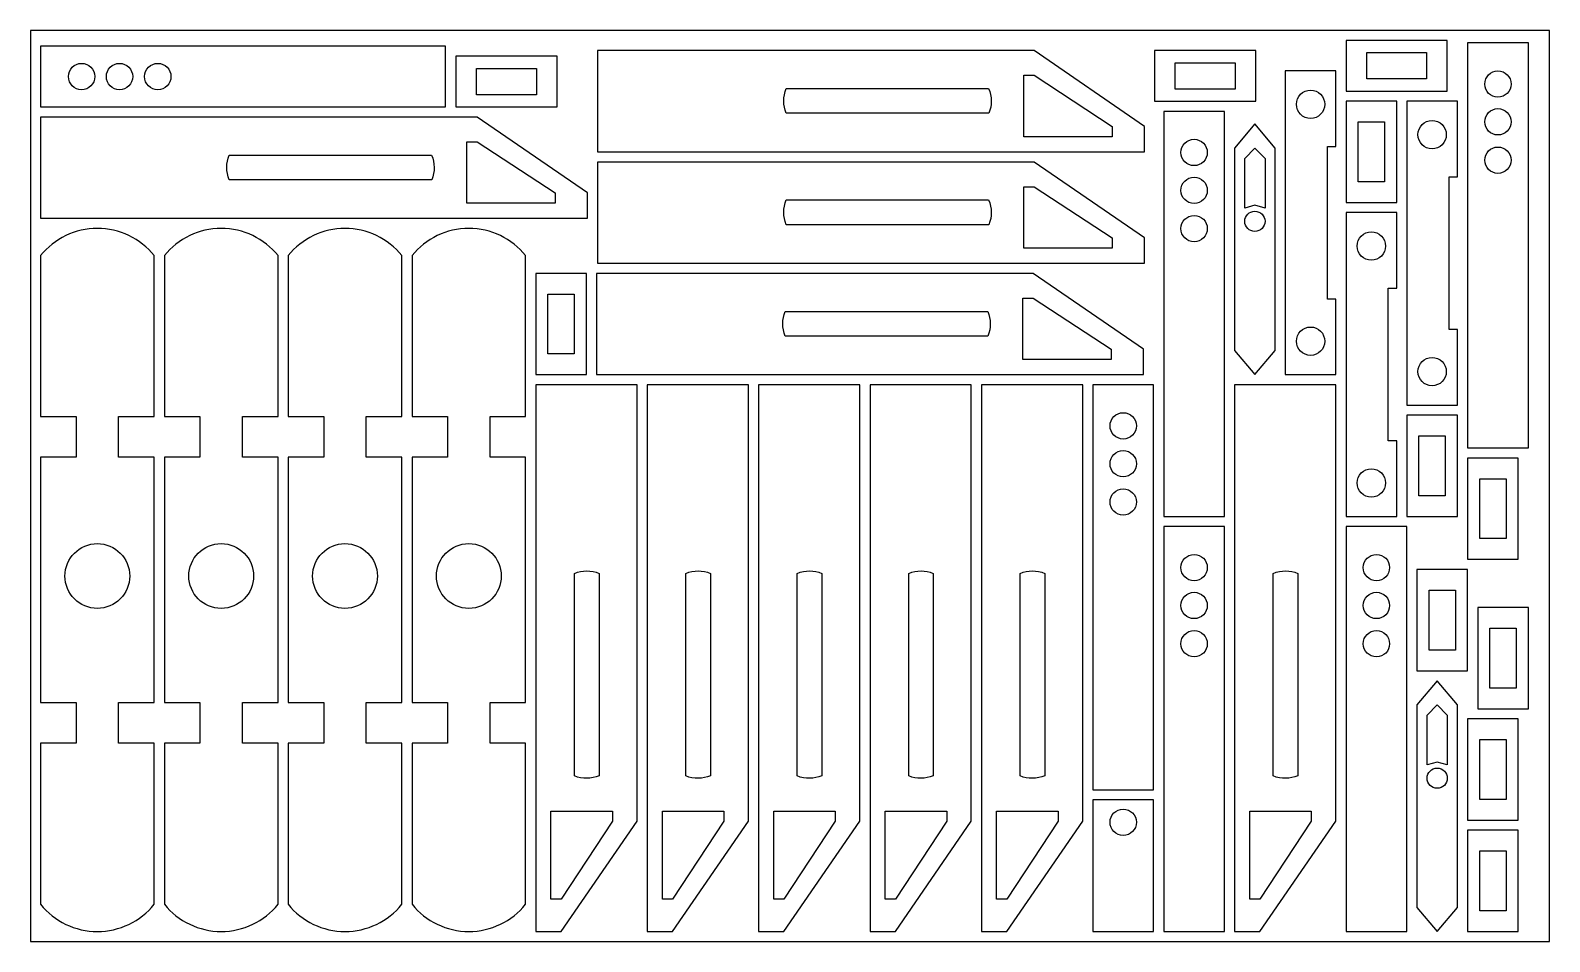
# Model space of a CAD drawing. Header units: metres. Extents: x 0 to 1500, y 0 to 900.
import ezdxf

# ---------------------------------------------------------------- set-up
doc = ezdxf.new("R2010")
doc.units = ezdxf.units.M

msp = doc.modelspace()

# ---------------------------------------------------------------- linework, layer by layer
for points in [[(0, 0), (1500, 0), (1500, 900), (0, 900)], [(1299, 840), (1399, 840), (1399, 890), (1299, 890)], [(1419, 887.6), (1419, 487.6), (1479, 487.6), (1479, 887.6)], [(10, 824.4), (410, 824.4), (410, 884.4), (10, 884.4)], [(420, 824.4), (520, 824.4), (520, 874.4), (420, 874.4)], [(560, 780), (1100, 780), (1100, 805), (991, 880), (560, 880)], [(1110, 830), (1210, 830), (1210, 880), (1110, 880)], [(1319.4, 865), (1319.4, 878), (1378.6, 878), (1378.6, 865), (1378.6, 852), (1319.4, 852)], [(440.4, 849.4), (440.4, 862.4), (499.6, 862.4), (499.6, 849.4), (499.6, 836.4), (440.4, 836.4)], [(991, 855.6), (1068.2, 805), (1068.2, 795), (981, 795), (981, 855.6)], [(1130.4, 855), (1130.4, 868), (1189.6, 868), (1189.6, 855), (1189.6, 842), (1130.4, 842)], [(1239, 860), (1239, 560), (1289, 560), (1289, 634.6), (1280.7, 634.6), (1280.7, 785.4), (1289, 785.4), (1289, 860)], [(1299, 830), (1299, 730), (1349, 730), (1349, 830)], [(1359, 830), (1359, 530), (1409, 530), (1409, 604.6), (1400.7, 604.6), (1400.7, 755.4), (1409, 755.4), (1409, 830)], [(10, 714.4), (550, 714.4), (550, 739.4), (441, 814.4), (10, 814.4)], [(1119, 820), (1119, 420), (1179, 420), (1179, 820)], [(1189, 783.8), (1189, 583.8), (1209, 560), (1229, 583.8), (1229, 783.8), (1209, 807.6)], [(1324, 809.6), (1337, 809.6), (1337, 750.4), (1324, 750.4), (1311, 750.4), (1311, 809.6)], [(441, 790), (518.2, 739.4), (518.2, 729.4), (431, 729.4), (431, 790)], [(1209, 783.8), (1219, 773.5), (1219, 724.5), (1209, 727.4), (1199, 724.5), (1199, 773.5)], [(560, 670), (1100, 670), (1100, 695), (991, 770), (560, 770)], [(991, 745.6), (1068.2, 695), (1068.2, 685), (981, 685), (981, 745.6)], [(1299, 720), (1299, 420), (1349, 420), (1349, 494.6), (1340.7, 494.6), (1340.7, 645.4), (1349, 645.4), (1349, 720)], [(499, 660), (499, 560), (549, 560), (549, 660)], [(559, 560), (1099, 560), (1099, 585), (990, 660), (559, 660)], [(524, 639.6), (537, 639.6), (537, 580.4), (524, 580.4), (511, 580.4), (511, 639.6)], [(990, 635.6), (1067.2, 585), (1067.2, 575), (980, 575), (980, 635.6)], [(499, 550), (499, 10), (524, 10), (599, 119), (599, 550)], [(609, 550), (609, 10), (634, 10), (709, 119), (709, 550)], [(719, 550), (719, 10), (744, 10), (819, 119), (819, 550)], [(829, 550), (829, 10), (854, 10), (929, 119), (929, 550)], [(939, 550), (939, 10), (964, 10), (1039, 119), (1039, 550)], [(1049, 550), (1049, 150), (1109, 150), (1109, 550)], [(1189, 550), (1189, 10), (1214, 10), (1289, 119), (1289, 550)], [(1359, 520), (1359, 420), (1409, 420), (1409, 520)], [(1384, 499.6), (1397, 499.6), (1397, 440.4), (1384, 440.4), (1371, 440.4), (1371, 499.6)], [(1419, 477.6), (1419, 377.6), (1469, 377.6), (1469, 477.6)], [(1444, 457.2), (1457, 457.2), (1457, 398), (1444, 398), (1431, 398), (1431, 457.2)], [(1119, 410), (1119, 10), (1179, 10), (1179, 410)], [(1299, 410), (1299, 10), (1359, 10), (1359, 410)], [(1369, 367.6), (1369, 267.6), (1419, 267.6), (1419, 367.6)], [(1394, 347.2), (1407, 347.2), (1407, 288), (1394, 288), (1381, 288), (1381, 347.2)], [(1429, 330), (1429, 230), (1479, 230), (1479, 330)], [(1454, 309.6), (1467, 309.6), (1467, 250.4), (1454, 250.4), (1441, 250.4), (1441, 309.6)], [(1369, 233.8), (1369, 33.8), (1389, 10), (1409, 33.8), (1409, 233.8), (1389, 257.6)], [(1389, 233.8), (1399, 223.5), (1399, 174.5), (1389, 177.4), (1379, 174.5), (1379, 223.5)], [(1419, 220), (1419, 120), (1469, 120), (1469, 220)], [(1444, 199.6), (1457, 199.6), (1457, 140.4), (1444, 140.4), (1431, 140.4), (1431, 199.6)], [(1049, 140), (1049, 10), (1109, 10), (1109, 140)], [(574.7, 119), (524, 41.8), (514, 41.8), (514, 129), (574.7, 129)], [(684.7, 119), (634, 41.8), (624, 41.8), (624, 129), (684.7, 129)], [(794.7, 119), (744, 41.8), (734, 41.8), (734, 129), (794.7, 129)], [(904.7, 119), (854, 41.8), (844, 41.8), (844, 129), (904.7, 129)], [(1014.7, 119), (964, 41.8), (954, 41.8), (954, 129), (1014.7, 129)], [(1264.7, 119), (1214, 41.8), (1204, 41.8), (1204, 129), (1264.7, 129)], [(1419, 110), (1419, 10), (1469, 10), (1469, 110)], [(1444, 89.6), (1457, 89.6), (1457, 30.4), (1444, 30.4), (1431, 30.4), (1431, 89.6)]]:
    msp.add_lwpolyline(points, close=True)
for points in [[(37.6, 854.4, -1), (63.6, 854.4, -1)], [(75, 854.4, -1), (101, 854.4, -1)], [(112.8, 854.4, -1), (138.8, 854.4, -1)], [(1449, 860, -1), (1449, 834, -1)], [(746.3, 842.5), (946.1, 842.5, -0.197851), (946.4, 818.1), (746.3, 818.1, -0.19997)], [(1264, 841, -1), (1264, 813, -1)], [(1384, 811, -1), (1384, 783, -1)], [(1449, 822.7, -1), (1449, 796.7, -1)], [(1149, 792.4, -1), (1149, 766.4, -1)], [(1449, 784.8, -1), (1449, 758.8, -1)], [(196.3, 776.9), (396.1, 776.9, -0.197851), (396.4, 752.5), (196.3, 752.5, -0.19997)], [(1149, 755, -1), (1149, 729, -1)], [(746.3, 732.5), (946.1, 732.5, -0.197851), (946.4, 708.1), (746.3, 708.1, -0.19997)], [(1209, 721.4, -1), (1209, 701.4, -1)], [(1149, 717.2, -1), (1149, 691.2, -1)], [(10, 677.5), (10, 518.5), (45.1, 518.5), (45.1, 478.5), (10, 478.5), (10, 236.1), (45.1, 236.1), (45.1, 196.1), (10, 196.1), (10, 36.9, 0.479359), (122.3, 36.9), (122.3, 196.1), (87.1, 196.1), (87.1, 236.1), (122.3, 236.1), (122.3, 478.5), (87.1, 478.5), (87.1, 518.5), (122.3, 518.5), (122.3, 677.5, 0.479359)], [(132.3, 677.5), (132.3, 518.5), (167.4, 518.5), (167.4, 478.5), (132.3, 478.5), (132.3, 236.1), (167.4, 236.1), (167.4, 196.1), (132.3, 196.1), (132.3, 36.9, 0.479359), (244.5, 36.9), (244.5, 196.1), (209.4, 196.1), (209.4, 236.1), (244.5, 236.1), (244.5, 478.5), (209.4, 478.5), (209.4, 518.5), (244.5, 518.5), (244.5, 677.5, 0.479359)], [(254.5, 677.5), (254.5, 518.5), (289.6, 518.5), (289.6, 478.5), (254.5, 478.5), (254.5, 236.1), (289.6, 236.1), (289.6, 196.1), (254.5, 196.1), (254.5, 36.9, 0.479359), (366.8, 36.9), (366.8, 196.1), (331.6, 196.1), (331.6, 236.1), (366.8, 236.1), (366.8, 478.5), (331.6, 478.5), (331.6, 518.5), (366.8, 518.5), (366.8, 677.5, 0.479359)], [(376.8, 677.5), (376.8, 518.5), (411.9, 518.5), (411.9, 478.5), (376.8, 478.5), (376.8, 236.1), (411.9, 236.1), (411.9, 196.1), (376.8, 196.1), (376.8, 36.9, 0.479359), (489, 36.9), (489, 196.1), (453.9, 196.1), (453.9, 236.1), (489, 236.1), (489, 478.5), (453.9, 478.5), (453.9, 518.5), (489, 518.5), (489, 677.5, 0.479359)], [(1324, 701, -1), (1324, 673, -1)], [(745.3, 622.5), (945.2, 622.5, -0.197851), (945.4, 598.1), (745.3, 598.1, -0.19997)], [(1264, 607, -1), (1264, 579, -1)], [(1384, 577, -1), (1384, 549, -1)], [(1079, 522.4, -1), (1079, 496.4, -1)], [(1079, 485, -1), (1079, 459, -1)], [(1324, 467, -1), (1324, 439, -1)], [(1079, 447.2, -1), (1079, 421.2, -1)], [(66.1, 393.1, -1), (66.1, 329.1, -1)], [(188.4, 393.1, -1), (188.4, 329.1, -1)], [(310.6, 393.1, -1), (310.6, 329.1, -1)], [(432.9, 393.1, -1), (432.9, 329.1, -1)], [(1149, 382.4, -1), (1149, 356.4, -1)], [(1329, 382.4, -1), (1329, 356.4, -1)], [(561.5, 363.7), (561.5, 163.9, -0.197851), (537.2, 163.6), (537.2, 363.7, -0.19997)], [(671.5, 363.7), (671.5, 163.9, -0.197851), (647.2, 163.6), (647.2, 363.7, -0.19997)], [(781.5, 363.7), (781.5, 163.9, -0.197851), (757.2, 163.6), (757.2, 363.7, -0.19997)], [(891.5, 363.7), (891.5, 163.9, -0.197851), (867.2, 163.6), (867.2, 363.7, -0.19997)], [(1001.5, 363.7), (1001.5, 163.9, -0.197851), (977.2, 163.6), (977.2, 363.7, -0.19997)], [(1251.5, 363.7), (1251.5, 163.9, -0.197851), (1227.2, 163.6), (1227.2, 363.7, -0.19997)], [(1149, 345, -1), (1149, 319, -1)], [(1329, 345, -1), (1329, 319, -1)], [(1149, 307.2, -1), (1149, 281.2, -1)], [(1329, 307.2, -1), (1329, 281.2, -1)], [(1389, 171.4, -1), (1389, 151.4, -1)], [(1079, 130.9, -1), (1079, 104.9, -1)]]:
    msp.add_lwpolyline(points, format="xyb", close=True)

doc.saveas('drawing.dxf')
